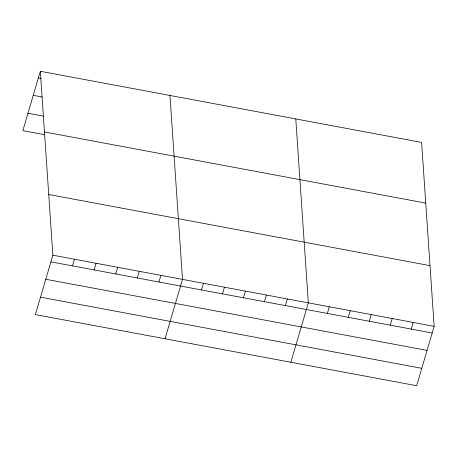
<?xml version="1.0" encoding="UTF-8"?>
<svg xmlns="http://www.w3.org/2000/svg" width="457" height="457" viewBox="0 0 457 457"><rect width="100%" height="100%" fill="white"/><g stroke="black" fill="none" stroke-linecap="round" stroke-linejoin="round"><path stroke-width="0.69" d="M40.33 71.275L52.869 255.2L35.389 314.593L416.67 385.725L434.15 326.338L421.611 142.407L40.33 71.275L22.85 130.662L44.455 134.695M72.514 265.888L74.474 259.233M94.125 269.921L96.079 263.266M115.73 273.949L117.689 267.294M137.334 277.982L139.294 271.327M158.939 282.009L160.898 275.36M165.023 338.774L182.503 279.387L169.964 95.462M201.514 289.955L203.474 283.3M222.485 293.868L224.444 287.213M243.455 297.781L245.415 291.126M264.426 301.694L266.385 295.039M285.397 305.602L287.356 298.952M290.846 362.252L308.326 302.865L295.788 118.934M327.338 313.428L329.297 306.773M348.308 317.341L350.268 310.686M369.279 321.254L371.238 314.599M390.249 325.167L392.209 318.512M411.22 329.08L413.179 322.425M38.371 77.93L41.159 78.45M33.247 95.33L42.307 97.021M27.974 113.262L43.306 116.124M44.466 131.97L425.747 203.108M48.728 194.505L430.014 265.643M52.869 255.2L434.15 326.338M50.91 261.855L432.191 332.993M45.786 279.261L427.072 350.393M40.513 297.187L421.794 368.325"/></g></svg>
